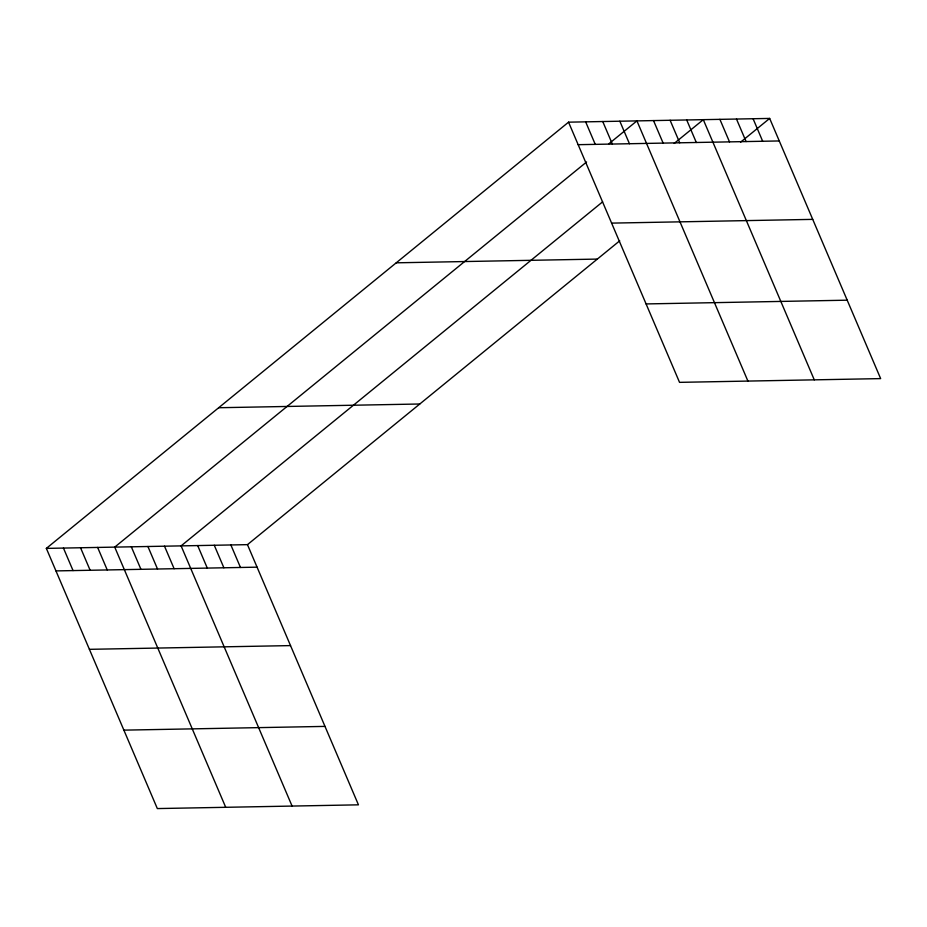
<?xml version="1.0" encoding="UTF-8"?>
<svg xmlns="http://www.w3.org/2000/svg" width="927" height="927" viewBox="0 0 927 927"><rect width="100%" height="100%" fill="white"/><g stroke="black" fill="none" stroke-linecap="round" stroke-linejoin="round"><path stroke-width="1.39" d="M46.35 548.39L247.463 544.647L358.448 804.833L157.335 808.576L46.35 548.39L568.552 122.167L769.665 118.424L880.65 378.61L679.537 382.353L568.552 122.167M586.582 161.993L114.728 547.115L225.713 807.301M608.958 143.731L636.93 120.892L747.915 381.09M602.596 201.866L181.101 545.876L292.075 806.061M674.207 143.407L703.303 119.664L814.277 379.85M247.463 544.647L619.723 240.811M740.58 142.179L769.665 118.424M578.158 144.682L779.271 140.95M611.611 223.117L812.724 219.375M396.223 262.816L597.347 259.085M646.084 303.929L847.197 300.186M218.679 407.729L419.792 403.998M55.956 570.905L257.069 567.162M89.409 649.329L290.522 645.598M123.87 730.14L324.995 726.397M753.083 118.737L762.678 141.252M736.49 119.05L746.096 141.564M719.897 119.351L729.503 141.866M686.71 119.965L696.316 142.491M670.117 120.278L679.723 142.793M653.523 120.591L663.129 143.106M619.839 121.217L629.445 143.731M602.747 121.53L612.353 144.056M585.655 121.854L595.25 144.369M230.869 544.949L240.475 567.475M214.276 545.261L223.882 567.776M197.694 545.574L207.289 568.089M164.508 546.188L174.114 568.703M147.914 546.501L157.52 569.016M131.321 546.803L140.927 569.317M97.636 547.428L107.242 569.954M80.545 547.753L90.139 570.267M63.442 548.066L73.048 570.58"/></g></svg>
